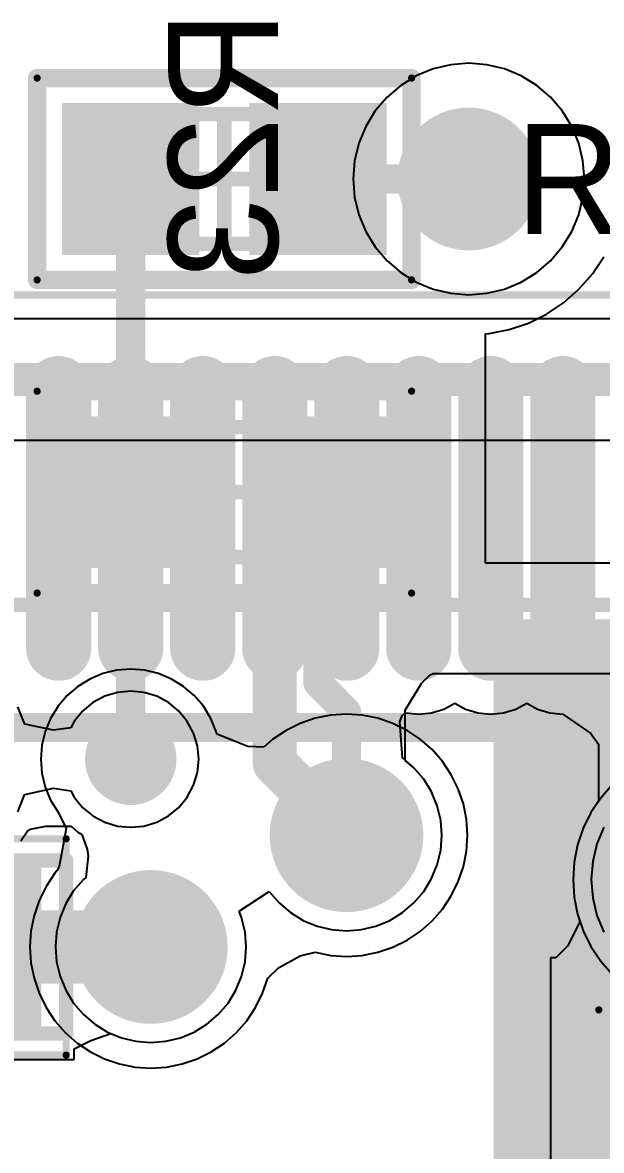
# Model space of a CAD drawing. Header units: millimetres. Extents: x 5.97 to 14.78, y 3.86 to 11.35.
# Drawn here: x 10.8612 to 11.0195, y 7.1748 to 7.4827 of the extents above; entities that cross this region are included whole.
import ezdxf

# ---------------------------------------------------------------- set-up
doc = ezdxf.new("R2010")
doc.units = ezdxf.units.MM
doc.header["$MEASUREMENT"] = 0
for name, color, linetype in [('BottomLayer', 5, 'Continuous'), ('BottomOverlay', 54, 'Continuous'), ('BottomPaste', 16, 'Continuous'), ('BottomSolder', 6, 'Continuous'), ('Mechanical13', 56, 'Continuous'), ('Mechanical15', 56, 'Continuous'), ('Mechanical2', 216, 'Continuous'), ('MidLayer1', 16, 'Continuous'), ('MidLayer2', 76, 'Continuous'), ('MultiLayer', 9, 'Continuous'), ('TopLayer', 1, 'Continuous'), ('TopOverlay', 2, 'Continuous'), ('TopPaste', 8, 'Continuous'), ('TopSolder', 216, 'Continuous')]:
    doc.layers.add(name, color=color, linetype=linetype)

# ---------------------------------------------------------------- blocks, each defined once
blk = doc.blocks.new('TQG144_M_139')
at = {"layer": 'Mechanical13', "const_width": 0.00394}
blk.add_lwpolyline([(0.3937, -0.3937), (-0.3937, -0.3937)], dxfattribs=at)
at = {"layer": 'Mechanical15', "const_width": 0.00197}
blk.add_lwpolyline([(0.47835, -0.47835), (-0.47835, -0.47835)], dxfattribs=at)
at = {"layer": 'TopLayer', "const_width": 0.01181}
for points in [[(-0.0689, -0.38189), (-0.0689, -0.45276)], [(-0.04921, -0.38189), (-0.04921, -0.45276)], [(-0.02953, -0.38189), (-0.02953, -0.45276)], [(-0.00984, -0.38189), (-0.00984, -0.45276)], [(0.00984, -0.38189), (0.00984, -0.45276)], [(0.02953, -0.38189), (0.02953, -0.45276)], [(0.04921, -0.38189), (0.04921, -0.45276)], [(0.0689, -0.38189), (0.0689, -0.45276)]]:
    blk.add_lwpolyline(points, dxfattribs=at)
at = {"layer": 'TopLayer', "const_width": 0.00591}
for points in [[(-0.07185, -0.38189, 1), (-0.06594, -0.38189, 1)], [(-0.05217, -0.38189, 1), (-0.04626, -0.38189, 1)], [(-0.03248, -0.38189, 1), (-0.02657, -0.38189, 1)], [(-0.0128, -0.38189, 1), (-0.00689, -0.38189, 1)], [(0.00689, -0.38189, 1), (0.0128, -0.38189, 1)], [(0.02657, -0.38189, 1), (0.03248, -0.38189, 1)], [(0.04626, -0.38189, 1), (0.05217, -0.38189, 1)], [(0.06595, -0.38189, 1), (0.07185, -0.38189, 1)], [(-0.07185, -0.45276, 1), (-0.06594, -0.45276, 1)], [(-0.05217, -0.45276, 1), (-0.04626, -0.45276, 1)], [(-0.03248, -0.45276, 1), (-0.02657, -0.45276, 1)], [(-0.0128, -0.45276, 1), (-0.00689, -0.45276, 1)], [(0.00689, -0.45276, 1), (0.0128, -0.45276, 1)], [(0.02657, -0.45276, 1), (0.03248, -0.45276, 1)], [(0.04626, -0.45276, 1), (0.05217, -0.45276, 1)], [(0.06595, -0.45276, 1), (0.07185, -0.45276, 1)]]:
    blk.add_lwpolyline(points, format="xyb", close=True, dxfattribs=at)
at = {"layer": 'TopOverlay', "const_width": 0.00787}
blk.add_lwpolyline([(0.36024, -0.36024), (-0.36024, -0.36024)], dxfattribs=at)
at = {"layer": 'TopPaste', "const_width": 0.01781}
for points in [[(-0.0689, -0.38189), (-0.0689, -0.45276)], [(-0.04921, -0.38189), (-0.04921, -0.45276)], [(-0.02953, -0.38189), (-0.02953, -0.45276)], [(-0.00984, -0.38189), (-0.00984, -0.45276)], [(0.00984, -0.38189), (0.00984, -0.45276)], [(0.02953, -0.38189), (0.02953, -0.45276)], [(0.04921, -0.38189), (0.04921, -0.45276)], [(0.0689, -0.38189), (0.0689, -0.45276)]]:
    blk.add_lwpolyline(points, dxfattribs=at)
at = {"layer": 'TopPaste', "const_width": 0.00891}
for points in [[(-0.07335, -0.38189, 1), (-0.06444, -0.38189, 1)], [(-0.05367, -0.38189, 1), (-0.04476, -0.38189, 1)], [(-0.03398, -0.38189, 1), (-0.02507, -0.38189, 1)], [(-0.0143, -0.38189, 1), (-0.00539, -0.38189, 1)], [(0.00539, -0.38189, 1), (0.0143, -0.38189, 1)], [(0.02507, -0.38189, 1), (0.03398, -0.38189, 1)], [(0.04476, -0.38189, 1), (0.05367, -0.38189, 1)], [(0.06445, -0.38189, 1), (0.07335, -0.38189, 1)], [(-0.07335, -0.45276, 1), (-0.06444, -0.45276, 1)], [(-0.05367, -0.45276, 1), (-0.04476, -0.45276, 1)], [(-0.03398, -0.45276, 1), (-0.02507, -0.45276, 1)], [(-0.0143, -0.45276, 1), (-0.00539, -0.45276, 1)], [(0.00539, -0.45276, 1), (0.0143, -0.45276, 1)], [(0.02507, -0.45276, 1), (0.03398, -0.45276, 1)], [(0.04476, -0.45276, 1), (0.05367, -0.45276, 1)], [(0.06445, -0.45276, 1), (0.07335, -0.45276, 1)]]:
    blk.add_lwpolyline(points, format="xyb", close=True, dxfattribs=at)
at = {"layer": 'TopSolder', "const_width": 0.01681}
for points in [[(-0.0689, -0.38189), (-0.0689, -0.45276)], [(-0.04921, -0.38189), (-0.04921, -0.45276)], [(-0.02953, -0.38189), (-0.02953, -0.45276)], [(-0.00984, -0.38189), (-0.00984, -0.45276)], [(0.00984, -0.38189), (0.00984, -0.45276)], [(0.02953, -0.38189), (0.02953, -0.45276)], [(0.04921, -0.38189), (0.04921, -0.45276)], [(0.0689, -0.38189), (0.0689, -0.45276)]]:
    blk.add_lwpolyline(points, dxfattribs=at)
at = {"layer": 'TopSolder', "const_width": 0.00841}
for points in [[(-0.0731, -0.38189, 1), (-0.06469, -0.38189, 1)], [(-0.05342, -0.38189, 1), (-0.04501, -0.38189, 1)], [(-0.03373, -0.38189, 1), (-0.02532, -0.38189, 1)], [(-0.01405, -0.38189, 1), (-0.00564, -0.38189, 1)], [(0.00564, -0.38189, 1), (0.01405, -0.38189, 1)], [(0.02532, -0.38189, 1), (0.03373, -0.38189, 1)], [(0.04501, -0.38189, 1), (0.05342, -0.38189, 1)], [(0.0647, -0.38189, 1), (0.0731, -0.38189, 1)], [(-0.0731, -0.45276, 1), (-0.06469, -0.45276, 1)], [(-0.05342, -0.45276, 1), (-0.04501, -0.45276, 1)], [(-0.03373, -0.45276, 1), (-0.02532, -0.45276, 1)], [(-0.01405, -0.45276, 1), (-0.00564, -0.45276, 1)], [(0.00564, -0.45276, 1), (0.01405, -0.45276, 1)], [(0.02532, -0.45276, 1), (0.03373, -0.45276, 1)], [(0.04501, -0.45276, 1), (0.05342, -0.45276, 1)], [(0.0647, -0.45276, 1), (0.0731, -0.45276, 1)]]:
    blk.add_lwpolyline(points, format="xyb", close=True, dxfattribs=at)
blk = doc.blocks.new('0603C_B_204')
at = {"layer": 'BottomLayer'}
for points in [[(-0.04331, 0.0187), (-0.04331, -0.0187), (-0.00984, 0.0187), (-0.00984, -0.0187)], [(0.00984, 0.0187), (0.00984, -0.0187), (0.04331, 0.0187), (0.04331, -0.0187)]]:
    blk.add_solid(points, dxfattribs=at)
at = {"layer": 'BottomOverlay', "const_width": 0.00394}
for points in [[(-0.05315, 0.02362), (0.05315, 0.02362)], [(-0.05315, 0.02362), (-0.05315, -0.02362)], [(0.05315, 0.02362), (0.05315, -0.02362)], [(-0.05315, -0.02362), (0.05315, -0.02362)]]:
    blk.add_lwpolyline(points, dxfattribs=at)
at = {"layer": 'BottomOverlay', "const_width": 0.00197}
for points in [[(-0.05413, 0.02362, 1), (-0.05217, 0.02362, 1)], [(-0.05413, 0.02362, 1), (-0.05217, 0.02362, 1)], [(0.05217, 0.02362, 1), (0.05413, 0.02362, 1)], [(0.05217, 0.02362, 1), (0.05413, 0.02362, 1)], [(-0.05413, -0.02362, 1), (-0.05217, -0.02362, 1)], [(-0.05413, -0.02362, 1), (-0.05217, -0.02362, 1)], [(0.05217, -0.02362, 1), (0.05413, -0.02362, 1)], [(0.05217, -0.02362, 1), (0.05413, -0.02362, 1)]]:
    blk.add_lwpolyline(points, format="xyb", close=True, dxfattribs=at)
at = {"layer": 'BottomPaste'}
for points in [[(-0.04631, 0.0217), (-0.04631, -0.0217), (-0.00684, 0.0217), (-0.00684, -0.0217)], [(0.00684, 0.0217), (0.00684, -0.0217), (0.04631, 0.0217), (0.04631, -0.0217)]]:
    blk.add_solid(points, dxfattribs=at)
at = {"layer": 'BottomSolder'}
for points in [[(-0.04581, 0.0212), (-0.04581, -0.0212), (-0.00734, 0.0212), (-0.00734, -0.0212)], [(0.00734, 0.0212), (0.00734, -0.0212), (0.04581, 0.0212), (0.04581, -0.0212)]]:
    blk.add_solid(points, dxfattribs=at)
at = {"layer": 'Mechanical13', "const_width": 0.00394}
for points in [[(-0.03346, 0.01772), (-0.03346, -0.01772)], [(-0.03346, 0.01772), (0.03346, 0.01772)], [(0.03346, 0.01772), (0.03346, -0.01772)], [(-0.03346, -0.01772), (0.03346, -0.01772)]]:
    blk.add_lwpolyline(points, dxfattribs=at)
at = {"layer": 'Mechanical13', "const_width": 0.00197}
for points in [[(-0.03445, 0.01772, 1), (-0.03248, 0.01772, 1)], [(-0.03445, 0.01772, 1), (-0.03248, 0.01772, 1)], [(0.03248, 0.01772, 1), (0.03445, 0.01772, 1)], [(0.03248, 0.01772, 1), (0.03445, 0.01772, 1)], [(-0.03445, -0.01772, 1), (-0.03248, -0.01772, 1)], [(-0.03445, -0.01772, 1), (-0.03248, -0.01772, 1)], [(0.03248, -0.01772, 1), (0.03445, -0.01772, 1)], [(0.03248, -0.01772, 1), (0.03445, -0.01772, 1)]]:
    blk.add_lwpolyline(points, format="xyb", close=True, dxfattribs=at)
at = {"layer": 'Mechanical15'}
for points, const_width in [([(-0.05315, 0.02953), (-0.05315, -0.02953)], 0.00197), ([(-0.05315, 0.02953), (0.05315, 0.02953)], 0.00197), ([(0.05315, 0.02953), (0.05315, -0.02953)], 0.00197), ([(0, 0.01772), (0, -0.01772)], 0.00394), ([(-0.01772, 0), (0.01772, 0)], 0.00394), ([(-0.05315, -0.02953), (0.05315, -0.02953)], 0.00197)]:
    blk.add_lwpolyline(points, dxfattribs=dict(at, const_width=const_width))
for points, const_width in [([(-0.05364, 0.02953, 1), (-0.05266, 0.02953, 1)], 0.000984), ([(-0.05364, 0.02953, 1), (-0.05266, 0.02953, 1)], 0.000984), ([(0.05266, 0.02953, 1), (0.05364, 0.02953, 1)], 0.000984), ([(0.05266, 0.02953, 1), (0.05364, 0.02953, 1)], 0.000984), ([(-0.00098, 0.01772, 1), (0.00098, 0.01772, 1)], 0.00197), ([(-0.0187, 0, 1), (-0.01673, 0, 1)], 0.00197), ([(0.01673, 0, 1), (0.0187, 0, 1)], 0.00197), ([(-0.00098, -0.01772, 1), (0.00098, -0.01772, 1)], 0.00197), ([(-0.05364, -0.02953, 1), (-0.05266, -0.02953, 1)], 0.000984), ([(-0.05364, -0.02953, 1), (-0.05266, -0.02953, 1)], 0.000984), ([(0.05266, -0.02953, 1), (0.05364, -0.02953, 1)], 0.000984), ([(0.05266, -0.02953, 1), (0.05364, -0.02953, 1)], 0.000984)]:
    blk.add_lwpolyline(points, format="xyb", close=True, dxfattribs=dict(at, const_width=const_width))
blk = doc.blocks.new('0603C_B_205')
at = {"layer": 'BottomLayer'}
for points in [[(-0.04331, 0.0187), (-0.04331, -0.0187), (-0.00984, 0.0187), (-0.00984, -0.0187)], [(0.00984, 0.0187), (0.00984, -0.0187), (0.04331, 0.0187), (0.04331, -0.0187)]]:
    blk.add_solid(points, dxfattribs=at)
at = {"layer": 'BottomOverlay', "const_width": 0.00394}
for points in [[(0.05315, 0.02362), (-0.05315, 0.02362)], [(-0.05315, 0.02362), (-0.05315, -0.02362)], [(0.05315, 0.02362), (0.05315, -0.02362)], [(0.05315, -0.02362), (-0.05315, -0.02362)]]:
    blk.add_lwpolyline(points, dxfattribs=at)
at = {"layer": 'BottomOverlay', "const_width": 0.00197}
for points in [[(-0.05413, 0.02362, 1), (-0.05217, 0.02362, 1)], [(-0.05413, 0.02362, 1), (-0.05217, 0.02362, 1)], [(0.05217, 0.02362, 1), (0.05413, 0.02362, 1)], [(0.05217, 0.02362, 1), (0.05413, 0.02362, 1)], [(-0.05413, -0.02362, 1), (-0.05217, -0.02362, 1)], [(-0.05413, -0.02362, 1), (-0.05217, -0.02362, 1)], [(0.05217, -0.02362, 1), (0.05413, -0.02362, 1)], [(0.05217, -0.02362, 1), (0.05413, -0.02362, 1)]]:
    blk.add_lwpolyline(points, format="xyb", close=True, dxfattribs=at)
at = {"layer": 'BottomPaste'}
for points in [[(-0.04631, 0.0217), (-0.04631, -0.0217), (-0.00684, 0.0217), (-0.00684, -0.0217)], [(0.00684, 0.0217), (0.00684, -0.0217), (0.04631, 0.0217), (0.04631, -0.0217)]]:
    blk.add_solid(points, dxfattribs=at)
at = {"layer": 'BottomSolder'}
for points in [[(-0.04581, 0.0212), (-0.04581, -0.0212), (-0.00734, 0.0212), (-0.00734, -0.0212)], [(0.00734, 0.0212), (0.00734, -0.0212), (0.04581, 0.0212), (0.04581, -0.0212)]]:
    blk.add_solid(points, dxfattribs=at)
at = {"layer": 'Mechanical13', "const_width": 0.00394}
for points in [[(-0.03346, 0.01772), (-0.03346, -0.01772)], [(0.03346, 0.01772), (-0.03346, 0.01772)], [(0.03346, 0.01772), (0.03346, -0.01772)], [(0.03346, -0.01772), (-0.03346, -0.01772)]]:
    blk.add_lwpolyline(points, dxfattribs=at)
at = {"layer": 'Mechanical13', "const_width": 0.00197}
for points in [[(-0.03445, 0.01772, 1), (-0.03248, 0.01772, 1)], [(-0.03445, 0.01772, 1), (-0.03248, 0.01772, 1)], [(0.03248, 0.01772, 1), (0.03445, 0.01772, 1)], [(0.03248, 0.01772, 1), (0.03445, 0.01772, 1)], [(-0.03445, -0.01772, 1), (-0.03248, -0.01772, 1)], [(-0.03445, -0.01772, 1), (-0.03248, -0.01772, 1)], [(0.03248, -0.01772, 1), (0.03445, -0.01772, 1)], [(0.03248, -0.01772, 1), (0.03445, -0.01772, 1)]]:
    blk.add_lwpolyline(points, format="xyb", close=True, dxfattribs=at)
at = {"layer": 'Mechanical15'}
for points, const_width in [([(-0.05315, 0.02953), (-0.05315, -0.02953)], 0.00197), ([(0.05315, 0.02953), (-0.05315, 0.02953)], 0.00197), ([(0.05315, 0.02953), (0.05315, -0.02953)], 0.00197), ([(0, 0.01772), (0, -0.01772)], 0.00394), ([(0.01772, 0), (-0.01772, 0)], 0.00394), ([(0.05315, -0.02953), (-0.05315, -0.02953)], 0.00197)]:
    blk.add_lwpolyline(points, dxfattribs=dict(at, const_width=const_width))
for points, const_width in [([(-0.05364, 0.02953, 1), (-0.05266, 0.02953, 1)], 0.000984), ([(-0.05364, 0.02953, 1), (-0.05266, 0.02953, 1)], 0.000984), ([(0.05266, 0.02953, 1), (0.05364, 0.02953, 1)], 0.000984), ([(0.05266, 0.02953, 1), (0.05364, 0.02953, 1)], 0.000984), ([(-0.00098, 0.01772, 1), (0.00098, 0.01772, 1)], 0.00197), ([(-0.0187, 0, 1), (-0.01673, 0, 1)], 0.00197), ([(0.01673, 0, 1), (0.0187, 0, 1)], 0.00197), ([(-0.00098, -0.01772, 1), (0.00098, -0.01772, 1)], 0.00197), ([(-0.05364, -0.02953, 1), (-0.05266, -0.02953, 1)], 0.000984), ([(-0.05364, -0.02953, 1), (-0.05266, -0.02953, 1)], 0.000984), ([(0.05266, -0.02953, 1), (0.05364, -0.02953, 1)], 0.000984), ([(0.05266, -0.02953, 1), (0.05364, -0.02953, 1)], 0.000984)]:
    blk.add_lwpolyline(points, format="xyb", close=True, dxfattribs=dict(at, const_width=const_width))
blk = doc.blocks.new('0603R_231')
at = {"layer": 'Mechanical13', "const_width": 0.00394}
for points in [[(-0.03346, -0.01772), (-0.03346, 0.01772)], [(-0.03346, 0.01772), (0.03346, 0.01772)], [(0.03346, -0.01772), (0.03346, 0.01772)], [(-0.03346, -0.01772), (0.03346, -0.01772)]]:
    blk.add_lwpolyline(points, dxfattribs=at)
at = {"layer": 'Mechanical13', "const_width": 0.00197}
for points in [[(-0.03445, 0.01772, 1), (-0.03248, 0.01772, 1)], [(-0.03445, 0.01772, 1), (-0.03248, 0.01772, 1)], [(0.03248, 0.01772, 1), (0.03445, 0.01772, 1)], [(0.03248, 0.01772, 1), (0.03445, 0.01772, 1)], [(-0.03445, -0.01772, 1), (-0.03248, -0.01772, 1)], [(-0.03445, -0.01772, 1), (-0.03248, -0.01772, 1)], [(0.03248, -0.01772, 1), (0.03445, -0.01772, 1)], [(0.03248, -0.01772, 1), (0.03445, -0.01772, 1)]]:
    blk.add_lwpolyline(points, format="xyb", close=True, dxfattribs=at)
at = {"layer": 'Mechanical15'}
for points, const_width in [([(-0.05118, 0.02756), (0.05118, 0.02756)], 0.00197), ([(-0.05118, -0.02756), (-0.05118, 0.02756)], 0.00197), ([(0.05118, -0.02756), (0.05118, 0.02756)], 0.00197), ([(0, -0.01772), (0, 0.01772)], 0.00394), ([(-0.01772, 0), (0.01772, 0)], 0.00394), ([(-0.05118, -0.02756), (0.05118, -0.02756)], 0.00197)]:
    blk.add_lwpolyline(points, dxfattribs=dict(at, const_width=const_width))
for points, const_width in [([(-0.05167, 0.02756, 1), (-0.05069, 0.02756, 1)], 0.000984), ([(-0.05167, 0.02756, 1), (-0.05069, 0.02756, 1)], 0.000984), ([(0.05069, 0.02756, 1), (0.05167, 0.02756, 1)], 0.000984), ([(0.05069, 0.02756, 1), (0.05167, 0.02756, 1)], 0.000984), ([(-0.00098, 0.01772, 1), (0.00098, 0.01772, 1)], 0.00197), ([(-0.0187, 0, 1), (-0.01673, 0, 1)], 0.00197), ([(0.01673, 0, 1), (0.0187, 0, 1)], 0.00197), ([(-0.00098, -0.01772, 1), (0.00098, -0.01772, 1)], 0.00197), ([(-0.05167, -0.02756, 1), (-0.05069, -0.02756, 1)], 0.000984), ([(-0.05167, -0.02756, 1), (-0.05069, -0.02756, 1)], 0.000984), ([(0.05069, -0.02756, 1), (0.05167, -0.02756, 1)], 0.000984), ([(0.05069, -0.02756, 1), (0.05167, -0.02756, 1)], 0.000984)]:
    blk.add_lwpolyline(points, format="xyb", close=True, dxfattribs=dict(at, const_width=const_width))
at = {"layer": 'TopLayer'}
for points in [[(-0.00984, -0.01772), (-0.00984, 0.01772), (-0.04134, -0.01772), (-0.04134, 0.01772)], [(0.04134, -0.01772), (0.04134, 0.01772), (0.00984, -0.01772), (0.00984, 0.01772)]]:
    blk.add_solid(points, dxfattribs=at)
at = {"layer": 'TopOverlay', "const_width": 0.005}
for points in [[(-0.05118, 0.00787), (-0.05118, 0.02756)], [(-0.05118, 0.02756), (-0.02165, 0.02756)], [(-0.02165, 0.02756), (0.02165, 0.02756)], [(0.02165, 0.02756), (0.05118, 0.02756)], [(0.05118, -0.02756), (0.05118, 0.02756)], [(-0.05118, -0.00787), (-0.05118, 0.00787)], [(-0.05118, -0.02756), (-0.05118, -0.00787)], [(-0.05118, -0.02756), (0.05118, -0.02756)]]:
    blk.add_lwpolyline(points, dxfattribs=at)
at = {"layer": 'TopOverlay', "const_width": 0.0025}
for points in [[(-0.05243, 0.02756, 1), (-0.04993, 0.02756, 1)], [(-0.05243, 0.02756, 1), (-0.04993, 0.02756, 1)], [(-0.0229, 0.02756, 1), (-0.0204, 0.02756, 1)], [(-0.0229, 0.02756, 1), (-0.0204, 0.02756, 1)], [(0.0204, 0.02756, 1), (0.0229, 0.02756, 1)], [(0.0204, 0.02756, 1), (0.0229, 0.02756, 1)], [(0.04993, 0.02756, 1), (0.05243, 0.02756, 1)], [(0.04993, 0.02756, 1), (0.05243, 0.02756, 1)], [(-0.05243, 0.00787, 1), (-0.04993, 0.00787, 1)], [(-0.05243, 0.00787, 1), (-0.04993, 0.00787, 1)], [(-0.05243, -0.00787, 1), (-0.04993, -0.00787, 1)], [(-0.05243, -0.00787, 1), (-0.04993, -0.00787, 1)], [(-0.05243, -0.02756, 1), (-0.04993, -0.02756, 1)], [(-0.05243, -0.02756, 1), (-0.04993, -0.02756, 1)], [(0.04993, -0.02756, 1), (0.05243, -0.02756, 1)], [(0.04993, -0.02756, 1), (0.05243, -0.02756, 1)]]:
    blk.add_lwpolyline(points, format="xyb", close=True, dxfattribs=at)
at = {"layer": 'TopPaste'}
for points in [[(-0.00684, -0.02072), (-0.00684, 0.02072), (-0.04434, -0.02072), (-0.04434, 0.02072)], [(0.04434, -0.02072), (0.04434, 0.02072), (0.00684, -0.02072), (0.00684, 0.02072)]]:
    blk.add_solid(points, dxfattribs=at)
at = {"layer": 'TopSolder'}
for points in [[(-0.00734, -0.02022), (-0.00734, 0.02022), (-0.04384, -0.02022), (-0.04384, 0.02022)], [(0.04384, -0.02022), (0.04384, 0.02022), (0.00734, -0.02022), (0.00734, 0.02022)]]:
    blk.add_solid(points, dxfattribs=at)
blk = doc.blocks.new('0603R_B_232')
at = {"layer": 'BottomLayer'}
for points in [[(-0.04134, 0.01772), (-0.04134, -0.01772), (-0.00984, 0.01772), (-0.00984, -0.01772)], [(0.00984, 0.01772), (0.00984, -0.01772), (0.04134, 0.01772), (0.04134, -0.01772)]]:
    blk.add_solid(points, dxfattribs=at)
at = {"layer": 'BottomOverlay', "const_width": 0.005}
for points in [[(-0.05118, 0.02756), (-0.05118, 0.00787)], [(0.05118, 0.02756), (-0.05118, 0.02756)], [(0.05118, 0.02756), (0.05118, -0.02756)], [(-0.05118, 0.00787), (-0.05118, -0.00787)], [(-0.05118, -0.00787), (-0.05118, -0.02756)], [(-0.02165, -0.02756), (-0.05118, -0.02756)], [(0.02165, -0.02756), (-0.02165, -0.02756)], [(0.05118, -0.02756), (0.02165, -0.02756)]]:
    blk.add_lwpolyline(points, dxfattribs=at)
at = {"layer": 'BottomOverlay', "const_width": 0.0025}
for points in [[(-0.05243, 0.02756, 1), (-0.04993, 0.02756, 1)], [(-0.05243, 0.02756, 1), (-0.04993, 0.02756, 1)], [(0.04993, 0.02756, 1), (0.05243, 0.02756, 1)], [(0.04993, 0.02756, 1), (0.05243, 0.02756, 1)], [(-0.05243, 0.00787, 1), (-0.04993, 0.00787, 1)], [(-0.05243, 0.00787, 1), (-0.04993, 0.00787, 1)], [(-0.05243, -0.00787, 1), (-0.04993, -0.00787, 1)], [(-0.05243, -0.00787, 1), (-0.04993, -0.00787, 1)], [(-0.05243, -0.02756, 1), (-0.04993, -0.02756, 1)], [(-0.05243, -0.02756, 1), (-0.04993, -0.02756, 1)], [(-0.0229, -0.02756, 1), (-0.0204, -0.02756, 1)], [(-0.0229, -0.02756, 1), (-0.0204, -0.02756, 1)], [(0.0204, -0.02756, 1), (0.0229, -0.02756, 1)], [(0.0204, -0.02756, 1), (0.0229, -0.02756, 1)], [(0.04993, -0.02756, 1), (0.05243, -0.02756, 1)], [(0.04993, -0.02756, 1), (0.05243, -0.02756, 1)]]:
    blk.add_lwpolyline(points, format="xyb", close=True, dxfattribs=at)
at = {"layer": 'BottomPaste'}
for points in [[(-0.04434, 0.02072), (-0.04434, -0.02072), (-0.00684, 0.02072), (-0.00684, -0.02072)], [(0.00684, 0.02072), (0.00684, -0.02072), (0.04434, 0.02072), (0.04434, -0.02072)]]:
    blk.add_solid(points, dxfattribs=at)
at = {"layer": 'BottomSolder'}
for points in [[(-0.04384, 0.02022), (-0.04384, -0.02022), (-0.00734, 0.02022), (-0.00734, -0.02022)], [(0.00734, 0.02022), (0.00734, -0.02022), (0.04384, 0.02022), (0.04384, -0.02022)]]:
    blk.add_solid(points, dxfattribs=at)
at = {"layer": 'Mechanical13', "const_width": 0.00394}
for points in [[(-0.03346, 0.01772), (-0.03346, -0.01772)], [(0.03346, 0.01772), (-0.03346, 0.01772)], [(0.03346, 0.01772), (0.03346, -0.01772)], [(0.03346, -0.01772), (-0.03346, -0.01772)]]:
    blk.add_lwpolyline(points, dxfattribs=at)
at = {"layer": 'Mechanical13', "const_width": 0.00197}
for points in [[(-0.03445, 0.01772, 1), (-0.03248, 0.01772, 1)], [(-0.03445, 0.01772, 1), (-0.03248, 0.01772, 1)], [(0.03248, 0.01772, 1), (0.03445, 0.01772, 1)], [(0.03248, 0.01772, 1), (0.03445, 0.01772, 1)], [(-0.03445, -0.01772, 1), (-0.03248, -0.01772, 1)], [(-0.03445, -0.01772, 1), (-0.03248, -0.01772, 1)], [(0.03248, -0.01772, 1), (0.03445, -0.01772, 1)], [(0.03248, -0.01772, 1), (0.03445, -0.01772, 1)]]:
    blk.add_lwpolyline(points, format="xyb", close=True, dxfattribs=at)
at = {"layer": 'Mechanical15'}
for points, const_width in [([(-0.05118, 0.02756), (-0.05118, -0.02756)], 0.00197), ([(0.05118, 0.02756), (-0.05118, 0.02756)], 0.00197), ([(0.05118, 0.02756), (0.05118, -0.02756)], 0.00197), ([(0, 0.01772), (0, -0.01772)], 0.00394), ([(0.01772, 0), (-0.01772, 0)], 0.00394), ([(0.05118, -0.02756), (-0.05118, -0.02756)], 0.00197)]:
    blk.add_lwpolyline(points, dxfattribs=dict(at, const_width=const_width))
for points, const_width in [([(-0.05167, 0.02756, 1), (-0.05069, 0.02756, 1)], 0.000984), ([(-0.05167, 0.02756, 1), (-0.05069, 0.02756, 1)], 0.000984), ([(0.05069, 0.02756, 1), (0.05167, 0.02756, 1)], 0.000984), ([(0.05069, 0.02756, 1), (0.05167, 0.02756, 1)], 0.000984), ([(-0.00098, 0.01772, 1), (0.00098, 0.01772, 1)], 0.00197), ([(-0.0187, 0, 1), (-0.01673, 0, 1)], 0.00197), ([(0.01673, 0, 1), (0.0187, 0, 1)], 0.00197), ([(-0.00098, -0.01772, 1), (0.00098, -0.01772, 1)], 0.00197), ([(-0.05167, -0.02756, 1), (-0.05069, -0.02756, 1)], 0.000984), ([(-0.05167, -0.02756, 1), (-0.05069, -0.02756, 1)], 0.000984), ([(0.05069, -0.02756, 1), (0.05167, -0.02756, 1)], 0.000984), ([(0.05069, -0.02756, 1), (0.05167, -0.02756, 1)], 0.000984)]:
    blk.add_lwpolyline(points, format="xyb", close=True, dxfattribs=dict(at, const_width=const_width))

msp = doc.modelspace()

# ---------------------------------------------------------------- linework, layer by layer
at = {"layer": 'BottomLayer'}
for p, q in [((11.01698, 7.41407), (11.02007, 7.4187)), ((11.01331, 7.40988), (11.01698, 7.41407)), ((11.00912, 7.40621), (11.01331, 7.40988)), ((11.00448, 7.40311), (11.00912, 7.40621)), ((10.99949, 7.40065), (11.00448, 7.40311)), ((10.99421, 7.39886), (10.99949, 7.40065)), ((10.98772, 7.39771), (10.98875, 7.39777)), ((10.98772, 7.33509), (10.98772, 7.39771)), ((10.98875, 7.39777), (10.99421, 7.39886)), ((11.25451, 7.33509), (10.98772, 7.33509)), ((10.9704, 7.30242), (10.97268, 7.30461)), ((10.97268, 7.30461), (10.97349, 7.305)), ((10.97349, 7.305), (11.25451, 7.305)), ((10.96581, 7.295), (10.9704, 7.30242)), ((10.96585, 7.29459), (10.96581, 7.295)), ((10.96585, 7.28127), (10.96585, 7.29459)), ((10.96821, 7.27925), (10.96585, 7.28127)), ((10.97087, 7.27614), (10.96821, 7.27925)), ((10.97301, 7.27265), (10.97087, 7.27614)), ((11.0224, 7.27458), (11.01925, 7.27098)), ((10.97457, 7.26887), (10.97301, 7.27265)), ((11.01925, 7.27098), (11.01659, 7.267)), ((10.97553, 7.26489), (10.97457, 7.26887)), ((10.97585, 7.26081), (10.97553, 7.26489)), ((11.01659, 7.267), (11.01447, 7.26271)), ((11.01447, 7.26271), (11.01294, 7.25818)), ((10.97553, 7.25673), (10.97585, 7.26081)), ((10.97457, 7.25275), (10.97553, 7.25673)), ((11.01294, 7.25818), (11.012, 7.25349)), ((10.97301, 7.24897), (10.97457, 7.25275)), ((11.012, 7.25349), (11.01169, 7.24871)), ((10.97087, 7.24548), (10.97301, 7.24897)), ((11.01169, 7.24871), (11.012, 7.24394)), ((10.92039, 7.24008), (10.92867, 7.24548)), ((10.92867, 7.24548), (10.93133, 7.24237)), ((10.96821, 7.24237), (10.97087, 7.24548)), ((11.012, 7.24394), (11.01294, 7.23924)), ((10.92109, 7.23838), (10.92039, 7.24008)), ((10.93133, 7.24237), (10.93444, 7.23971)), ((10.9651, 7.23971), (10.96821, 7.24237)), ((10.92205, 7.2344), (10.92109, 7.23838)), ((10.93444, 7.23971), (10.93793, 7.23757)), ((10.93793, 7.23757), (10.94171, 7.23601)), ((10.95783, 7.23601), (10.96161, 7.23757)), ((10.96161, 7.23757), (10.9651, 7.23971)), ((11.01359, 7.23731), (11.01029, 7.23058)), ((11.01294, 7.23924), (11.01359, 7.23731)), ((10.92237, 7.23032), (10.92205, 7.2344)), ((10.94171, 7.23601), (10.94569, 7.23505)), ((10.94569, 7.23505), (10.94977, 7.23473)), ((10.94977, 7.23473), (10.95385, 7.23505)), ((10.95385, 7.23505), (10.95783, 7.23601)), ((10.92205, 7.22624), (10.92237, 7.23032)), ((11.01029, 7.23058), (11.00698, 7.22731)), ((10.92109, 7.22226), (10.92205, 7.22624)), ((11.00698, 7.22731), (11.00557, 7.22731)), ((11.00557, 7.22731), (11.00557, 7.16737)), ((10.91953, 7.21848), (10.92109, 7.22226)), ((10.91739, 7.21499), (10.91953, 7.21848)), ((10.91473, 7.21188), (10.91739, 7.21499)), ((10.90813, 7.20708), (10.91162, 7.20922)), ((10.91162, 7.20922), (10.91473, 7.21188)), ((10.8799, 7.2048), (10.88531, 7.20673)), ((10.88531, 7.20673), (10.88823, 7.20552)), ((10.90435, 7.20552), (10.90813, 7.20708)), ((10.87531, 7.20249), (10.8799, 7.2048)), ((10.88823, 7.20552), (10.89221, 7.20456)), ((10.89221, 7.20456), (10.89629, 7.20424)), ((10.89629, 7.20424), (10.90037, 7.20456)), ((10.90037, 7.20456), (10.90435, 7.20552)), ((10.87531, 7.19962), (10.87531, 7.20249)), ((10.83416, 7.19962), (10.87531, 7.19962))]:
    msp.add_line(p, q, dxfattribs=at)
for points, const_width in [([(10.97694, 7.44, 1), (10.98944, 7.44, 1)], 0.0125), ([(10.88879, 7.3545, 1), (10.89279, 7.3545, 1)], 0.004), ([(10.93997, 7.3545, 1), (10.94397, 7.3545, 1)], 0.004), ([(10.93997, 7.30239, 1), (10.94397, 7.30239, 1)], 0.004), ([(10.93997, 7.30239, 1), (10.94397, 7.30239, 1)], 0.004), ([(10.94777, 7.29459, 1), (10.95177, 7.29459, 1)], 0.004), ([(10.94777, 7.29459, 1), (10.95177, 7.29459, 1)], 0.004), ([(10.88454, 7.28157, 1), (10.89704, 7.28157, 1)], 0.0125), ([(10.88879, 7.28157, 1), (10.89279, 7.28157, 1)], 0.004), ([(10.94277, 7.26081, 1), (10.95677, 7.26081, 1)], 0.014), ([(10.94777, 7.26081, 1), (10.95177, 7.26081, 1)], 0.004), ([(10.88929, 7.23032, 1), (10.90329, 7.23032, 1)], 0.014), ([(10.89129, 7.23032, 1), (10.90129, 7.23032, 1)], 0.01)]:
    msp.add_lwpolyline(points, format="xyb", close=True, dxfattribs=dict(at, const_width=const_width))
for points, const_width in [([(10.89079, 7.28157), (10.89079, 7.3545)], 0.008), ([(10.94197, 7.30239), (10.94197, 7.3545)], 0.008), ([(10.94197, 7.30239), (10.94977, 7.29459)], 0.008), ([(10.94977, 7.26081), (10.94977, 7.29459)], 0.008), ([(10.84657, 7.23032), (10.89629, 7.23032)], 0.02)]:
    msp.add_lwpolyline(points, dxfattribs=dict(at, const_width=const_width))
at = {"layer": 'Mechanical2'}
msp.add_solid([(10.99, 6.54024), (11.93779, 6.54024), (10.99, 7.31977), (11.93779, 7.31977)], dxfattribs=at)
at = {"layer": 'MidLayer1'}
for p, q in [((10.97825, 7.47121), (10.97342, 7.47005)), ((10.98319, 7.4716), (10.97825, 7.47121)), ((10.98813, 7.47121), (10.98319, 7.4716)), ((10.99295, 7.47005), (10.98813, 7.47121)), ((10.96884, 7.46815), (10.96462, 7.46556)), ((10.97342, 7.47005), (10.96884, 7.46815)), ((10.99753, 7.46815), (10.99295, 7.47005)), ((11.00176, 7.46556), (10.99753, 7.46815)), ((10.96462, 7.46556), (10.96085, 7.46234)), ((11.00553, 7.46234), (11.00176, 7.46556)), ((10.96085, 7.46234), (10.95763, 7.45857)), ((11.00875, 7.45857), (11.00553, 7.46234)), ((10.95763, 7.45857), (10.95504, 7.45434)), ((11.01134, 7.45434), (11.00875, 7.45857)), ((10.95504, 7.45434), (10.95314, 7.44976)), ((11.01324, 7.44976), (11.01134, 7.45434)), ((10.95314, 7.44976), (10.95198, 7.44494)), ((11.0144, 7.44494), (11.01324, 7.44976)), ((10.95198, 7.44494), (10.95159, 7.44)), ((11.01479, 7.44), (11.0144, 7.44494)), ((10.95159, 7.44), (10.95198, 7.43506)), ((11.0144, 7.43506), (11.01479, 7.44)), ((10.95198, 7.43506), (10.95314, 7.43024)), ((11.01324, 7.43024), (11.0144, 7.43506)), ((10.95314, 7.43024), (10.95504, 7.42566)), ((11.01134, 7.42566), (11.01324, 7.43024)), ((10.95504, 7.42566), (10.95763, 7.42143)), ((11.00875, 7.42143), (11.01134, 7.42566)), ((10.95763, 7.42143), (10.96085, 7.41766)), ((11.00553, 7.41766), (11.00875, 7.42143)), ((10.96085, 7.41766), (10.96462, 7.41444)), ((11.00176, 7.41444), (11.00553, 7.41766)), ((10.96462, 7.41444), (10.96884, 7.41185)), ((10.99753, 7.41185), (11.00176, 7.41444)), ((10.96884, 7.41185), (10.97342, 7.40995)), ((10.97342, 7.40995), (10.97825, 7.40879)), ((10.98813, 7.40879), (10.99295, 7.40995)), ((10.99295, 7.40995), (10.99753, 7.41185)), ((10.97825, 7.40879), (10.98319, 7.4084)), ((10.98319, 7.4084), (10.98813, 7.40879)), ((10.88367, 7.29875), (10.88046, 7.29703)), ((10.88716, 7.29981), (10.88367, 7.29875)), ((10.89079, 7.30016), (10.88716, 7.29981)), ((10.89441, 7.29981), (10.89079, 7.30016)), ((10.8979, 7.29875), (10.89441, 7.29981)), ((10.90112, 7.29703), (10.8979, 7.29875)), ((10.86178, 7.29134), (10.85989, 7.29592)), ((10.88046, 7.29703), (10.87764, 7.29472)), ((10.90393, 7.29472), (10.90112, 7.29703)), ((10.87764, 7.29472), (10.87533, 7.2919)), ((10.90624, 7.2919), (10.90393, 7.29472)), ((10.86182, 7.29117), (10.86178, 7.29134)), ((10.86966, 7.28952), (10.86182, 7.29117)), ((10.8744, 7.29017), (10.86966, 7.28952)), ((10.87533, 7.2919), (10.8744, 7.29017)), ((10.90796, 7.28869), (10.90624, 7.2919)), ((10.90902, 7.2852), (10.90796, 7.28869)), ((10.90938, 7.28157), (10.90902, 7.2852)), ((10.90902, 7.27795), (10.90938, 7.28157)), ((10.90796, 7.27446), (10.90902, 7.27795)), ((10.90624, 7.27125), (10.90796, 7.27446)), ((10.85989, 7.26723), (10.86178, 7.27181)), ((10.86178, 7.27181), (10.86182, 7.27198)), ((10.86182, 7.27198), (10.86966, 7.27363)), ((10.86966, 7.27363), (10.8744, 7.27298)), ((10.8744, 7.27298), (10.87533, 7.27125)), ((10.87533, 7.27125), (10.87764, 7.26843)), ((10.90393, 7.26843), (10.90624, 7.27125)), ((10.87764, 7.26843), (10.88046, 7.26612)), ((10.90112, 7.26612), (10.90393, 7.26843)), ((10.88046, 7.26612), (10.88367, 7.2644)), ((10.8979, 7.2644), (10.90112, 7.26612)), ((10.88367, 7.2644), (10.88716, 7.26334)), ((10.88716, 7.26334), (10.89079, 7.26299)), ((10.89079, 7.26299), (10.89441, 7.26334)), ((10.89441, 7.26334), (10.8979, 7.2644)), ((11.02011, 7.26306), (11.01822, 7.25848)), ((11.01822, 7.25848), (11.01706, 7.25365)), ((11.01706, 7.25365), (11.01667, 7.24871)), ((11.01667, 7.24871), (11.01706, 7.24377)), ((11.01706, 7.24377), (11.01822, 7.23895)), ((11.01822, 7.23895), (11.02011, 7.23437))]:
    msp.add_line(p, q, dxfattribs=at)
for points, const_width in [([(10.97344, 7.44, 1), (10.99294, 7.44, 1)], 0.0195), ([(10.88454, 7.28157, 1), (10.89704, 7.28157, 1)], 0.0125), ([(10.93927, 7.26081, 1), (10.96027, 7.26081, 1)], 0.021), ([(10.88579, 7.23032, 1), (10.90679, 7.23032, 1)], 0.021)]:
    msp.add_lwpolyline(points, format="xyb", close=True, dxfattribs=dict(at, const_width=const_width))
at = {"layer": 'MidLayer2'}
for p, q in [((11.07097, 7.40186), (10.85324, 7.40186)), ((10.33883, 7.3687), (11.13596, 7.3687)), ((10.88319, 7.30495), (10.87963, 7.30347)), ((10.88694, 7.30585), (10.88319, 7.30495)), ((10.89079, 7.30615), (10.88694, 7.30585)), ((10.89463, 7.30585), (10.89079, 7.30615)), ((10.89838, 7.30495), (10.89463, 7.30585)), ((10.90194, 7.30347), (10.89838, 7.30495)), ((10.87963, 7.30347), (10.87634, 7.30146)), ((10.90523, 7.30146), (10.90194, 7.30347)), ((10.87341, 7.29895), (10.87091, 7.29602)), ((10.87634, 7.30146), (10.87341, 7.29895)), ((10.90817, 7.29895), (10.90523, 7.30146)), ((10.91067, 7.29602), (10.90817, 7.29895)), ((10.87091, 7.29602), (10.86889, 7.29273)), ((10.91268, 7.29273), (10.91067, 7.29602)), ((10.86889, 7.29273), (10.86741, 7.28917)), ((10.91416, 7.28917), (10.91268, 7.29273)), ((10.94121, 7.29275), (10.93712, 7.29136)), ((10.94545, 7.2936), (10.94121, 7.29275)), ((10.94977, 7.29388), (10.94545, 7.2936)), ((10.95409, 7.2936), (10.94977, 7.29388)), ((10.95833, 7.29275), (10.95409, 7.2936)), ((10.96243, 7.29136), (10.95833, 7.29275)), ((10.86741, 7.28917), (10.86651, 7.28542)), ((10.91435, 7.28838), (10.91416, 7.28917)), ((10.93324, 7.28945), (10.92964, 7.28705)), ((10.93712, 7.29136), (10.93324, 7.28945)), ((10.96631, 7.28945), (10.96243, 7.29136)), ((10.9699, 7.28705), (10.96631, 7.28945)), ((10.92278, 7.28506), (10.91435, 7.28838)), ((10.92964, 7.28705), (10.92714, 7.28486)), ((10.97316, 7.28419), (10.9699, 7.28705)), ((10.86651, 7.28542), (10.86621, 7.28157)), ((10.92714, 7.28486), (10.92278, 7.28506)), ((10.97601, 7.28094), (10.97316, 7.28419)), ((10.86621, 7.28157), (10.86651, 7.27773)), ((10.97841, 7.27735), (10.97601, 7.28094)), ((10.86651, 7.27773), (10.86741, 7.27398)), ((10.98032, 7.27347), (10.97841, 7.27735)), ((10.86741, 7.27398), (10.86889, 7.27042)), ((10.98171, 7.26937), (10.98032, 7.27347)), ((10.86889, 7.27042), (10.87091, 7.26713)), ((10.98256, 7.26513), (10.98171, 7.26937)), ((10.87091, 7.26713), (10.87313, 7.26265)), ((10.98284, 7.26081), (10.98256, 7.26513)), ((10.87313, 7.26265), (10.87126, 7.25228)), ((10.98256, 7.25649), (10.98284, 7.26081)), ((10.98171, 7.25225), (10.98256, 7.25649)), ((10.87126, 7.25228), (10.87063, 7.25112)), ((10.98032, 7.24815), (10.98171, 7.25225)), ((10.87005, 7.25045), (10.86765, 7.24686)), ((10.87063, 7.25112), (10.87005, 7.25045)), ((10.86765, 7.24686), (10.86574, 7.24298)), ((10.97841, 7.24427), (10.98032, 7.24815)), ((10.86574, 7.24298), (10.86435, 7.23888)), ((10.97601, 7.24068), (10.97841, 7.24427)), ((10.97316, 7.23743), (10.97601, 7.24068)), ((10.86435, 7.23888), (10.8635, 7.23464)), ((10.9699, 7.23457), (10.97316, 7.23743)), ((10.8635, 7.23464), (10.86322, 7.23032)), ((10.96631, 7.23217), (10.9699, 7.23457)), ((10.96243, 7.23026), (10.96631, 7.23217)), ((10.86322, 7.23032), (10.8635, 7.22601)), ((10.93118, 7.22458), (10.93706, 7.22789)), ((10.93706, 7.22789), (10.94121, 7.22887)), ((10.94121, 7.22887), (10.94545, 7.22802)), ((10.94545, 7.22802), (10.94977, 7.22774)), ((10.94977, 7.22774), (10.95409, 7.22802)), ((10.95409, 7.22802), (10.95833, 7.22887)), ((10.95833, 7.22887), (10.96243, 7.23026)), ((10.8635, 7.22601), (10.86435, 7.22176)), ((10.92823, 7.22176), (10.93118, 7.22458)), ((10.86435, 7.22176), (10.86574, 7.21767)), ((10.92684, 7.21767), (10.92823, 7.22176)), ((10.86574, 7.21767), (10.86765, 7.21379)), ((10.92493, 7.21379), (10.92684, 7.21767)), ((10.86765, 7.21379), (10.87005, 7.21019)), ((10.92253, 7.21019), (10.92493, 7.21379)), ((10.87005, 7.21019), (10.8729, 7.20694)), ((10.91967, 7.20694), (10.92253, 7.21019)), ((10.8729, 7.20694), (10.87616, 7.20409)), ((10.91642, 7.20409), (10.91967, 7.20694)), ((10.87616, 7.20409), (10.87975, 7.20168)), ((10.91282, 7.20168), (10.91642, 7.20409)), ((10.87975, 7.20168), (10.88363, 7.19977)), ((10.90894, 7.19977), (10.91282, 7.20168)), ((10.88363, 7.19977), (10.88773, 7.19838)), ((10.88773, 7.19838), (10.89197, 7.19753)), ((10.89197, 7.19753), (10.89629, 7.19725)), ((10.89629, 7.19725), (10.90061, 7.19753)), ((10.90061, 7.19753), (10.90485, 7.19838)), ((10.90485, 7.19838), (10.90894, 7.19977))]:
    msp.add_line(p, q, dxfattribs=at)
for points, const_width in [([(10.97344, 7.44, 1), (10.99294, 7.44, 1)], 0.0195), ([(10.88454, 7.28157, 1), (10.89704, 7.28157, 1)], 0.0125), ([(10.93927, 7.26081, 1), (10.96027, 7.26081, 1)], 0.021), ([(10.88579, 7.23032, 1), (10.90679, 7.23032, 1)], 0.021)]:
    msp.add_lwpolyline(points, format="xyb", close=True, dxfattribs=dict(at, const_width=const_width))
at = {"layer": 'MidLayer2', "const_width": 0.009}
msp.add_lwpolyline([(10.09012, 7.38528), (11.13596, 7.38528)], dxfattribs=at)
at = {"layer": 'MultiLayer'}
for points, const_width in [([(10.97344, 7.44, 1), (10.99294, 7.44, 1)], 0.0195), ([(10.88454, 7.28157, 1), (10.89704, 7.28157, 1)], 0.0125), ([(10.93927, 7.26081, 1), (10.96027, 7.26081, 1)], 0.021), ([(10.88579, 7.23032, 1), (10.90679, 7.23032, 1)], 0.021)]:
    msp.add_lwpolyline(points, format="xyb", close=True, dxfattribs=dict(at, const_width=const_width))
at = {"layer": 'TopLayer'}
for p, q in [((10.97641, 7.29527), (10.97937, 7.29685)), ((10.97937, 7.29685), (10.98233, 7.29527)), ((10.9961, 7.29527), (10.99906, 7.29685)), ((10.99906, 7.29685), (11.00201, 7.29527)), ((10.96434, 7.29175), (10.96495, 7.29349)), ((10.96495, 7.29349), (10.96602, 7.29424)), ((10.96602, 7.29424), (10.96953, 7.2939)), ((10.96953, 7.2939), (10.97304, 7.29424)), ((10.97304, 7.29424), (10.97641, 7.29527)), ((10.98233, 7.29527), (10.9857, 7.29424)), ((10.9857, 7.29424), (10.98921, 7.2939)), ((10.98921, 7.2939), (10.99272, 7.29424)), ((10.99272, 7.29424), (10.9961, 7.29527)), ((11.00201, 7.29527), (11.00539, 7.29424)), ((11.00539, 7.29424), (11.0089, 7.2939)), ((11.0089, 7.2939), (11.01655, 7.28859)), ((10.9651, 7.28191), (10.96434, 7.29175)), ((11.01655, 7.28859), (11.01868, 7.28569)), ((11.01868, 7.28569), (11.01868, 7.27012)), ((10.96821, 7.27925), (10.9651, 7.28191)), ((10.97087, 7.27614), (10.96821, 7.27925)), ((10.97301, 7.27265), (10.97087, 7.27614)), ((10.97457, 7.26887), (10.97301, 7.27265)), ((10.97553, 7.26489), (10.97457, 7.26887)), ((11.01868, 7.27012), (11.01659, 7.267)), ((10.97585, 7.26081), (10.97553, 7.26489)), ((11.01659, 7.267), (11.01447, 7.26271)), ((10.86075, 7.25931), (10.86245, 7.26185)), ((10.86245, 7.26185), (10.86342, 7.26245)), ((10.86342, 7.26245), (10.86745, 7.26334)), ((10.86745, 7.26334), (10.8745, 7.26326)), ((10.8745, 7.26326), (10.87634, 7.26169)), ((10.87634, 7.26169), (10.87746, 7.26101)), ((11.01447, 7.26271), (11.01294, 7.25818)), ((10.87746, 7.26101), (10.87891, 7.25704)), ((10.97553, 7.25673), (10.97585, 7.26081)), ((10.87891, 7.25704), (10.87913, 7.25509)), ((10.97457, 7.25275), (10.97553, 7.25673)), ((11.01294, 7.25818), (11.012, 7.25349)), ((10.87913, 7.25509), (10.8785, 7.24932)), ((10.97301, 7.24897), (10.97457, 7.25275)), ((11.012, 7.25349), (11.01169, 7.24871)), ((10.8785, 7.24932), (10.87785, 7.24876)), ((10.87785, 7.24876), (10.87519, 7.24565)), ((10.97087, 7.24548), (10.97301, 7.24897)), ((11.01169, 7.24871), (11.012, 7.24394)), ((10.87519, 7.24565), (10.87305, 7.24216)), ((10.92039, 7.24008), (10.92867, 7.24548)), ((10.92867, 7.24548), (10.93133, 7.24237)), ((10.96821, 7.24237), (10.97087, 7.24548)), ((11.012, 7.24394), (11.01294, 7.23924)), ((10.87305, 7.24216), (10.87148, 7.23838)), ((10.92109, 7.23838), (10.92039, 7.24008)), ((10.93133, 7.24237), (10.93444, 7.23971)), ((10.9651, 7.23971), (10.96821, 7.24237)), ((10.87148, 7.23838), (10.87053, 7.2344)), ((10.92205, 7.2344), (10.92109, 7.23838)), ((10.93444, 7.23971), (10.93793, 7.23757)), ((10.93793, 7.23757), (10.94171, 7.23601)), ((10.95783, 7.23601), (10.96161, 7.23757)), ((10.96161, 7.23757), (10.9651, 7.23971)), ((11.01294, 7.23924), (11.01447, 7.23471)), ((10.87053, 7.2344), (10.87021, 7.23032)), ((10.92237, 7.23032), (10.92205, 7.2344)), ((10.94171, 7.23601), (10.94569, 7.23505)), ((10.94569, 7.23505), (10.94977, 7.23473)), ((10.94977, 7.23473), (10.95385, 7.23505)), ((10.95385, 7.23505), (10.95783, 7.23601)), ((11.01447, 7.23471), (11.01659, 7.23042)), ((10.87021, 7.23032), (10.87053, 7.22624)), ((10.92205, 7.22624), (10.92237, 7.23032)), ((11.01659, 7.23042), (11.01925, 7.22644)), ((10.87053, 7.22624), (10.87148, 7.22226)), ((10.92109, 7.22226), (10.92205, 7.22624)), ((11.01925, 7.22644), (11.0224, 7.22285)), ((10.87148, 7.22226), (10.87305, 7.21848)), ((10.91953, 7.21848), (10.92109, 7.22226)), ((10.87305, 7.21848), (10.87519, 7.21499)), ((10.91739, 7.21499), (10.91953, 7.21848)), ((10.87519, 7.21499), (10.87785, 7.21188)), ((10.91473, 7.21188), (10.91739, 7.21499)), ((10.87785, 7.21188), (10.88096, 7.20922)), ((10.88096, 7.20922), (10.88445, 7.20708)), ((10.90813, 7.20708), (10.91162, 7.20922)), ((10.91162, 7.20922), (10.91473, 7.21188)), ((10.88445, 7.20708), (10.88823, 7.20552)), ((10.90435, 7.20552), (10.90813, 7.20708)), ((10.88823, 7.20552), (10.89221, 7.20456)), ((10.89221, 7.20456), (10.89629, 7.20424)), ((10.89629, 7.20424), (10.90037, 7.20456)), ((10.90037, 7.20456), (10.90435, 7.20552))]:
    msp.add_line(p, q, dxfattribs=at)
for points, const_width in [([(10.97694, 7.44, 1), (10.98944, 7.44, 1)], 0.0125), ([(10.88879, 7.44, 1), (10.89279, 7.44, 1)], 0.004), ([(10.93997, 7.44, 1), (10.94397, 7.44, 1)], 0.004), ([(10.98119, 7.44, 1), (10.98519, 7.44, 1)], 0.004), ([(10.88879, 7.34732, 1), (10.89279, 7.34732, 1)], 0.004), ([(10.88879, 7.34732, 1), (10.89279, 7.34732, 1)], 0.004), ([(10.92716, 7.34732, 1), (10.93316, 7.34732, 1)], 0.006), ([(10.88454, 7.28157, 1), (10.89704, 7.28157, 1)], 0.0125), ([(10.92716, 7.28042, 1), (10.93316, 7.28042, 1)], 0.006), ([(10.92716, 7.28042, 1), (10.93316, 7.28042, 1)], 0.006), ([(10.88879, 7.28157, 1), (10.89279, 7.28157, 1)], 0.004), ([(10.94277, 7.26081, 1), (10.95677, 7.26081, 1)], 0.014), ([(10.94677, 7.26081, 1), (10.95277, 7.26081, 1)], 0.006), ([(10.88929, 7.23032, 1), (10.90329, 7.23032, 1)], 0.014)]:
    msp.add_lwpolyline(points, format="xyb", close=True, dxfattribs=dict(at, const_width=const_width))
for points, const_width in [([(10.89079, 7.34732), (10.89079, 7.44)], 0.008), ([(10.94197, 7.44), (10.98319, 7.44)], 0.008), ([(10.89079, 7.28157), (10.89079, 7.34732)], 0.008), ([(10.93016, 7.28042), (10.93016, 7.34732)], 0.012), ([(10.93016, 7.28042), (10.94977, 7.26081)], 0.012)]:
    msp.add_lwpolyline(points, dxfattribs=dict(at, const_width=const_width))

# ---------------------------------------------------------------- block references
for name, p, rotation in [('0603R_231', (10.91638, 7.44), 360), ('TQG144_M_139', (10.94, 6.93), 180), ('0603R_B_232', (10.91638, 7.3545), 180), ('0603C_B_205', (10.82, 7.23032), 180), ('0603C_B_204', (11.04827, 7.16), 270)]:
    msp.add_blockref(name, p, dxfattribs=dict(rotation=rotation))

# ---------------------------------------------------------------- texts
at = {"layer": 'BottomOverlay', "text_generation_flag": 2}
msp.add_text('R23', height=0.03, rotation=90, dxfattribs=at).set_placement((10.931, 7.486))
at = {"layer": 'TopOverlay'}
msp.add_text('R14', height=0.03, dxfattribs=at).set_placement((10.996, 7.425))

doc.saveas('drawing.dxf')
